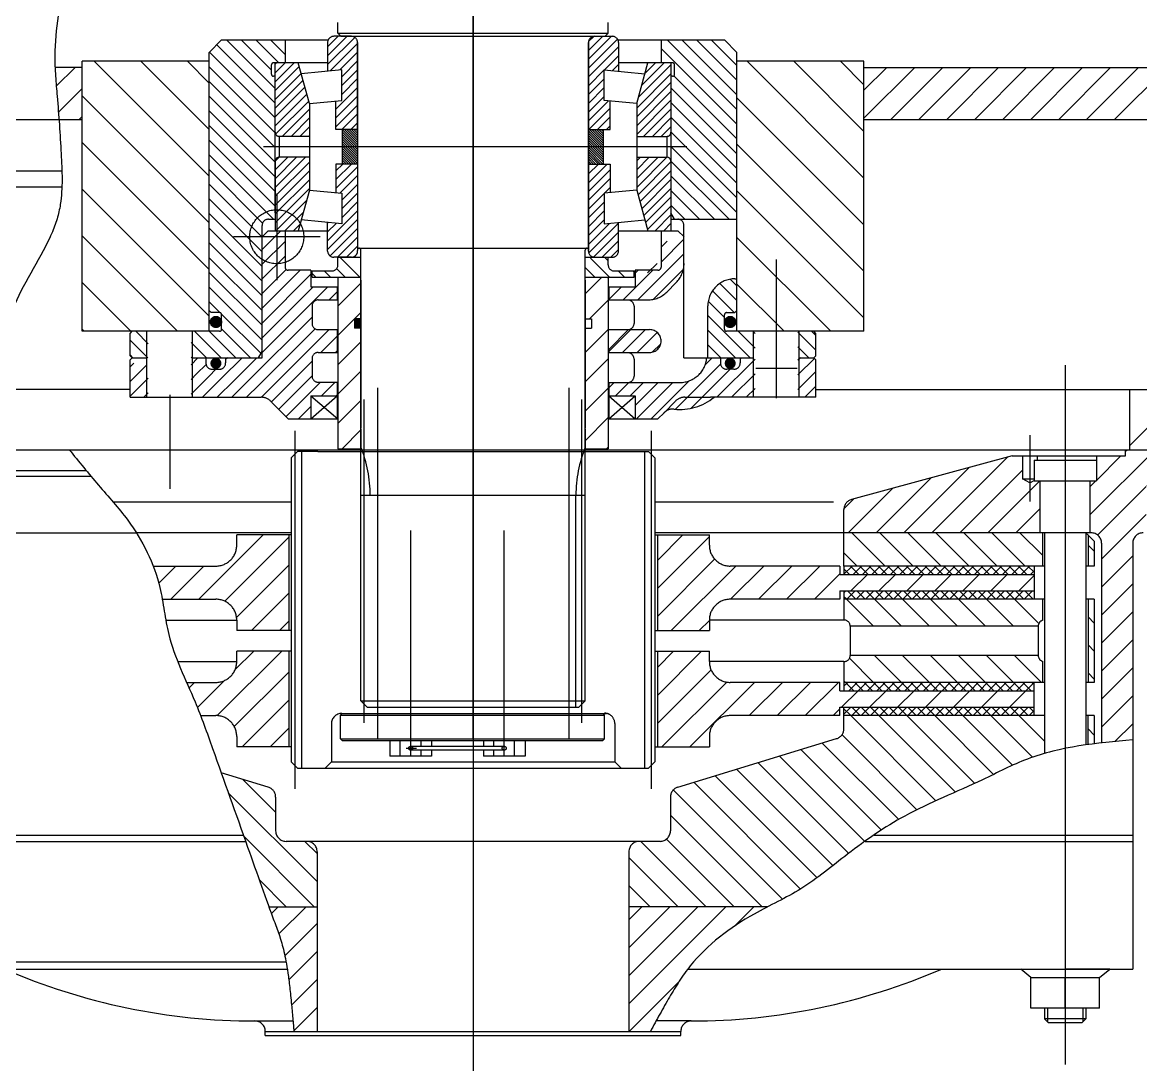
# Model space of a CAD drawing. Header units: millimetres. Extents: x 0 to 29400, y -802 to 20790.
# Drawn here: x 14712 to 15250, y 12948 to 13450 of the extents above; entities that cross this region are included whole.
import ezdxf

# ---------------------------------------------------------------- set-up
doc = ezdxf.new("R2010")
doc.units = ezdxf.units.MM
doc.header["$LTSCALE"] = 700
doc.linetypes.add('K', pattern=[2.5, 1.25, -0.25, 0.25, -0.25, 0.25, -0.25])
for name, color, linetype in [('02', 1, 'Continuous'), ('07', 6, 'K'), ('11', 3, 'Continuous')]:
    doc.layers.add(name, color=color, linetype=linetype)
pattern_1 = [(135, (14479.795, 36592.748), (6.73519, 6.73519), [])]
pattern_2 = [(225, (14479.795, 36592.748), (-6.73519, 6.73519), [])]

# ---------------------------------------------------------------- blocks, each defined once
blk = doc.blocks.new('werwerwer')
at = {"layer": '07', "color": 6, "linetype": 'K'}
blk.add_line((15465.17, 11569.97), (15465.17, 10314.87), dxfattribs=at)
blk = doc.blocks.new('w34')
at = {"layer": '07', "linetype": 'K', "ltscale": 0.6}
for points in [[(13118.72, 35542.75, 1), (13113.34, 35542.75, 1)], [(13185.78, 35544.31), (13182.78, 35544.31), (13182.78, 35539.81), (13185.78, 35539.81)], [(13366.23, 35542.75, 1), (13360.84, 35542.75, 1)], [(13116.02, 35525.54, -1), (13116.02, 35520.16, -1)], [(13363.54, 35525.54, -1), (13363.54, 35520.16, -1)]]:
    blk.add_hatch(color=6, dxfattribs=at).paths.add_polyline_path(points)
at = {"layer": '07', "linetype": 'K'}
h = blk.add_hatch(dxfattribs=at)
h.set_pattern_fill('ANSI31', color=6, scale=3, angle=90, style=0)
h.set_pattern_definition(pattern_2)
h.paths.add_polyline_path([(13418.29, 35441.27), (13418.29, 35452.48, -0.338586), (13421.98, 35457.3), (13499.28, 35478.27), (13504.28, 35478.27), (13504.28, 35467.29), (13507.78, 35465.27), (13509.52, 35466.27), (13512.78, 35466.27), (13512.78, 35441.27)])
edge = h.paths.add_edge_path()
edge.add_line((13539.78, 35466.27), (13539.78, 35478.27))
edge.add_line((13539.78, 35478.27), (13553.78, 35478.27))
edge.add_line((13553.78, 35478.27), (13553.78, 35481.27))
edge.add_line((13553.78, 35481.27), (13568.78, 35481.27))
edge.add_line((13568.78, 35481.27), (13568.78, 35463.87))
edge.add_line((13568.78, 35463.87), (13563.78, 35463.87))
edge.add_line((13563.78, 35463.87), (13563.78, 35441.27))
edge.add_line((13563.78, 35441.27), (13562.28, 35441.27))
edge.add_arc((13562.28, 35436.27), 5, 90, 180)
edge.add_line((13557.28, 35436.27), (13557.28, 35341.54))
edge.add_spline(control_points=[(13557.28, 35341.54), (13552.27, 35341.09), (13547.26, 35340.64), (13542.28, 35340.08)], knot_values=[0, 0, 0, 0, 14.85523, 14.85523, 14.85523, 14.85523], degree=3, periodic=0)
edge.add_line((13542.28, 35340.08), (13542.28, 35436.27))
edge.add_arc((13537.28, 35436.27), 5, 0, 90)
edge.add_line((13537.28, 35441.27), (13536.78, 35441.27))
edge.add_line((13536.78, 35441.27), (13536.78, 35466.27))
edge.add_line((13536.78, 35466.27), (13539.78, 35466.27))
h.paths.add_polyline_path([(13598.56, 35471.27, 0.142001), (13597.78, 35468.6), (13597.78, 35441.27), (13595.78, 35441.27), (13595.78, 35463.87), (13590.78, 35463.87), (13590.78, 35481.27), (13597.56, 35481.27), (13598.56, 35480.27)])
h = blk.add_hatch(dxfattribs=at)
h.set_pattern_fill('ANSI37', color=6, angle=180, style=0)
h.set_pattern_definition([(135, (14479.795, 36592.7476), (2.245064, 2.245064), []), (45, (14479.795, 36592.7476), (2.245064, -2.245064), [])])
h.paths.add_polyline_path([(13418.29, 35353.27), (13418.29, 35357.27), (13509.78, 35357.27), (13509.78, 35353.27)])
h.paths.add_polyline_path([(13418.29, 35365.27), (13418.29, 35369.27), (13509.78, 35369.27), (13509.78, 35365.27)])
h.paths.add_polyline_path([(13418.29, 35409.27), (13418.29, 35413.27), (13509.78, 35413.27), (13509.78, 35409.27)])
h.paths.add_polyline_path([(13418.29, 35421.27), (13418.29, 35425.27), (13509.78, 35425.27), (13509.78, 35421.27)])
h = blk.add_hatch(dxfattribs=at)
h.set_pattern_fill('ANSI31', color=6, scale=3, angle=180, style=0)
h.set_pattern_definition(pattern_1)
h.paths.add_polyline_path([(13421.29, 35396.27, 0.414214), (13418.29, 35399.27), (13418.29, 35409.27), (13513.78, 35409.27), (13513.78, 35399.1, 0.317837), (13511.78, 35396.27)])
h.paths.add_polyline_path([(13418.29, 35369.27), (13418.29, 35379.27, 0.414214), (13421.29, 35382.27), (13511.78, 35382.27, 0.317837), (13513.78, 35379.44), (13513.78, 35369.27)])
h.paths.add_polyline_path([(13535.78, 35409.27), (13538.78, 35409.27), (13538.78, 35369.27), (13535.78, 35369.27)])
h = blk.add_hatch(dxfattribs=at)
h.set_pattern_fill('ANSI31', color=6, scale=3, angle=90, style=0)
h.set_pattern_definition(pattern_2)
edge = h.paths.add_edge_path()
edge.add_line((13126.06, 35343.27), (13126.06, 35338.27))
edge.add_line((13126.06, 35338.27), (13151.06, 35338.27))
edge.add_line((13151.06, 35338.27), (13151.06, 35384.27))
edge.add_line((13151.06, 35384.27), (13126.06, 35384.27))
edge.add_line((13126.06, 35384.27), (13126.06, 35379.27))
edge.add_arc((13116.06, 35379.27), 10, 270, 360, ccw=False)
edge.add_line((13116.06, 35369.27), (13101.91, 35369.27))
edge.add_spline(control_points=[(13101.91, 35369.27), (13103.28, 35366.18), (13105.64, 35360.89), (13107.79, 35355.52), (13108.65, 35353.27)], knot_values=[127.674465, 127.674465, 127.674465, 127.674465, 137.747208, 144.927362, 144.927362, 144.927362, 144.927362], degree=3, periodic=0)
edge.add_line((13108.65, 35353.27), (13116.06, 35353.27))
edge.add_arc((13116.06, 35343.27), 10, 0, 90, ccw=False)
h = blk.add_hatch(dxfattribs=at)
h.set_pattern_fill('ANSI31', color=6, scale=3, angle=90, style=0)
h.set_pattern_definition(pattern_2)
h.paths.add_polyline_path([(13353.51, 35379.27), (13353.51, 35384.27), (13328.51, 35384.27), (13328.51, 35338.27), (13353.51, 35338.27), (13353.51, 35343.27, -0.414214), (13363.51, 35353.27), (13416.29, 35353.27), (13416.29, 35357.27), (13509.78, 35357.27), (13509.78, 35365.27), (13416.29, 35365.27), (13416.29, 35369.27), (13363.51, 35369.27, -0.414214)])
h = blk.add_hatch(dxfattribs=at)
h.set_pattern_fill('ANSI31', color=6, scale=3, angle=180, style=0)
h.set_pattern_definition(pattern_1)
edge = h.paths.add_edge_path()
edge.add_line((13535.78, 35339.28), (13535.78, 35353.27))
edge.add_line((13535.78, 35353.27), (13538.78, 35353.27))
edge.add_line((13538.78, 35353.27), (13538.78, 35339.67))
edge.add_spline(control_points=[(13538.78, 35339.67), (13537.78, 35339.55), (13536.78, 35339.42), (13535.78, 35339.28)], knot_values=[18.343689, 18.343689, 18.343689, 18.343689, 21.34499, 21.34499, 21.34499, 21.34499], degree=3, periodic=0)
edge = h.paths.add_edge_path()
edge.add_spline(control_points=[(13514.78, 35335.07), (13512.02, 35334.29), (13501.81, 35330.95), (13479.92, 35319.29), (13449.26, 35307.53), (13421.11, 35287.98), (13400.8, 35270.88), (13387.06, 35264.06), (13381.68, 35261.27)], knot_values=[42.812363, 42.812363, 42.812363, 42.812363, 51.49497, 75.331026, 116.666689, 149.682879, 177.654779, 195.792601, 195.792601, 195.792601, 195.792601], degree=3, periodic=0)
edge.add_line((13381.68, 35261.27), (13314.78, 35261.27))
edge.add_line((13314.78, 35261.27), (13314.78, 35287.74))
edge.add_arc((13319.78, 35287.74), 5, 90, 180, ccw=False)
edge.add_line((13319.78, 35292.74), (13329.78, 35292.74))
edge.add_arc((13329.78, 35297.74), 5, 270, 360)
edge.add_line((13334.78, 35297.74), (13334.78, 35314.04))
edge.add_arc((13339.78, 35314.04), 5, 106.9998, 180, ccw=False)
edge.add_line((13338.32, 35318.82), (13414.75, 35342.19))
edge.add_arc((13413.29, 35346.97), 5, -73.0002, 0)
edge.add_line((13418.29, 35346.97), (13418.29, 35353.27))
edge.add_line((13418.29, 35353.27), (13514.78, 35353.27))
edge.add_line((13514.78, 35353.27), (13514.78, 35335.07))
edge = h.paths.add_edge_path()
edge.add_spline(control_points=[(13141.53, 35261.27), (13138.44, 35269.83), (13130.22, 35293.12), (13122.73, 35314.03), (13118.56, 35325.76)], knot_values=[174.431366, 174.431366, 174.431366, 174.431366, 204.741459, 242.919595, 242.919595, 242.919595, 242.919595], degree=3, periodic=0)
edge.add_line((13118.56, 35325.76), (13141.25, 35318.82))
edge.add_arc((13139.78, 35314.04), 5, 0, 73.0002, ccw=False)
edge.add_line((13144.78, 35314.04), (13144.78, 35297.74))
edge.add_arc((13149.78, 35297.74), 5, 180, 270)
edge.add_line((13149.78, 35292.74), (13159.78, 35292.74))
edge.add_arc((13159.78, 35287.74), 5, 0, 90, ccw=False)
edge.add_line((13164.78, 35287.74), (13164.78, 35261.27))
edge.add_line((13164.78, 35261.27), (13141.53, 35261.27))
h = blk.add_hatch(dxfattribs=at)
h.set_pattern_fill('ANSI31', color=6, scale=3, angle=90, style=0)
h.set_pattern_definition(pattern_2)
edge = h.paths.add_edge_path()
edge.add_line((13164.78, 35261.27), (13141.53, 35261.27))
edge.add_spline(control_points=[(13141.53, 35261.27), (13142.39, 35258.89), (13147.27, 35245.54), (13150.61, 35237.58), (13153.33, 35203.56), (13153.59, 35201.27)], knot_values=[242.919595, 242.919595, 242.919595, 242.919595, 251.367628, 293.086467, 301.342141, 301.342141, 301.342141, 301.342141], degree=3, periodic=0)
edge.add_line((13153.59, 35201.27), (13164.78, 35201.27))
edge.add_line((13164.78, 35201.27), (13164.78, 35261.27))
edge = h.paths.add_edge_path()
edge.add_line((13314.78, 35201.27), (13325.17, 35201.27))
edge.add_spline(control_points=[(13325.17, 35201.27), (13328.16, 35206.81), (13334, 35217.62), (13347.61, 35239.36), (13365.52, 35252.78), (13379.48, 35260.13), (13381.68, 35261.27)], knot_values=[195.792601, 195.792601, 195.792601, 195.792601, 214.671513, 232.684579, 272.340083, 279.752396, 279.752396, 279.752396, 279.752396], degree=3, periodic=0)
edge.add_line((13381.68, 35261.27), (13314.78, 35261.27))
edge.add_line((13314.78, 35261.27), (13314.78, 35201.27))
at = {"layer": '07', "color": 6, "linetype": 'K', "ltscale": 0.6}
for p, q in [((13239.78, 35341.8), (13239.78, 36248.62)), ((13174.69, 35681.77), (13174.69, 35686.98)), ((13304.87, 35681.77), (13304.87, 35686.98)), ((13118.78, 35678.52), (13112.78, 35672.52)), ((13118.78, 35678.52), (13170.05, 35678.52)), ((13144.53, 35655.1), (13121.11, 35678.52)), ((13142.78, 35663.92), (13128.18, 35678.52)), ((13146.26, 35667.52), (13135.26, 35678.52)), ((13149.28, 35671.56), (13142.33, 35678.52)), ((13149.28, 35678.52), (13149.28, 35667.52)), ((13174.89, 35680.27), (13169.78, 35675.16)), ((13179.14, 35680.27), (13169.78, 35670.92)), ((13182.88, 35679.77), (13169.78, 35666.68)), ((13169.78, 35677.27), (13169.78, 35663.53)), ((13181.22, 35680.27), (13172.78, 35680.27)), ((13174.69, 35681.77), (13176.19, 35680.27)), ((13174.69, 35681.77), (13304.87, 35681.77)), ((13176.19, 35680.27), (13303.37, 35680.27)), ((13184.18, 35677.27), (13184.18, 35578.27)), ((13184.22, 35635.39), (13184.22, 35677.27)), ((13302.17, 35680.27), (13295.35, 35673.45)), ((13306.41, 35680.27), (13295.35, 35669.2)), ((13309.3, 35678.91), (13295.35, 35664.96)), ((13295.35, 35576.91), (13295.35, 35677.27)), ((13295.35, 35677.27), (13295.35, 35577.09)), ((13297.89, 35680.24), (13295.38, 35677.72)), ((13295.38, 35677.27), (13295.38, 35578.27)), ((13298.35, 35680.27), (13306.78, 35680.27)), ((13304.87, 35681.77), (13303.37, 35680.27)), ((13309.51, 35678.52), (13360.78, 35678.52)), ((13309.78, 35677.27), (13309.78, 35663.31)), ((13330.28, 35678.52), (13330.28, 35667.52)), ((13366.78, 35644.98), (13333.25, 35678.52)), ((13366.78, 35652.05), (13340.32, 35678.52)), ((13366.78, 35659.12), (13347.39, 35678.52)), ((13366.78, 35666.19), (13354.46, 35678.52)), ((13366.78, 35672.52), (13360.78, 35678.52)), ((13112.78, 35538.27), (13112.78, 35672.52)), ((13144.53, 35640.95), (13112.88, 35672.61)), ((13144.53, 35648.03), (13116.41, 35676.15)), ((13184.22, 35676.87), (13170.99, 35663.65)), ((13184.22, 35672.63), (13175.71, 35664.12)), ((13309.78, 35675.16), (13295.35, 35660.72)), ((13366.78, 35637.91), (13330.28, 35674.41)), ((13366.78, 35538.27), (13366.78, 35672.52)), ((13051.64, 35538.27), (13051.64, 35668.27)), ((13112.78, 35668.27), (13051.64, 35668.27)), ((13112.78, 35612.87), (13057.39, 35668.27)), ((13112.78, 35635.33), (13079.84, 35668.27)), ((13112.78, 35657.78), (13102.29, 35668.27)), ((13142.78, 35662.02), (13142.78, 35666.52)), ((13169.78, 35667.52), (13143.78, 35667.52)), ((13145.17, 35667.52), (13144.53, 35666.88)), ((13149.41, 35667.52), (13144.53, 35662.64)), ((13153.65, 35667.52), (13144.53, 35658.4)), ((13144.53, 35634.09), (13144.53, 35667.52)), ((13161.02, 35647.96), (13155.65, 35667.52)), ((13184.22, 35668.39), (13176.64, 35660.8)), ((13309.78, 35670.91), (13303.06, 35664.2)), ((13309.78, 35666.67), (13306.92, 35663.81)), ((13335.78, 35667.52), (13309.78, 35667.52)), ((13318.55, 35647.96), (13323.91, 35667.52)), ((13335.03, 35666.47), (13319.31, 35650.74)), ((13331.84, 35667.52), (13320.91, 35656.59)), ((13327.6, 35667.52), (13322.52, 35662.44)), ((13335.03, 35667.52), (13335.03, 35586.67)), ((13336.78, 35662.02), (13336.78, 35666.52)), ((13427.93, 35668.27), (13366.78, 35668.27)), ((13427.93, 35612.04), (13371.7, 35668.27)), ((13427.93, 35634.49), (13394.15, 35668.27)), ((13427.93, 35656.94), (13416.6, 35668.27)), ((13427.93, 35538.27), (13427.93, 35668.27)), ((13051.64, 35665.27), (13038.6, 35665.27)), ((13039.21, 35656.25), (13048.23, 35665.27)), ((13144.53, 35633.88), (13112.78, 35665.63)), ((13144.53, 35661.02), (13143.78, 35661.02)), ((13156.14, 35665.76), (13144.53, 35654.16)), ((13157.05, 35662.43), (13144.53, 35649.91)), ((13144.53, 35595.22), (13144.53, 35661.02)), ((13176.64, 35664.21), (13157.1, 35662.26)), ((13176.64, 35649.39), (13176.64, 35664.21)), ((13184.22, 35664.15), (13176.64, 35656.56)), ((13302.93, 35664.06), (13295.35, 35656.48)), ((13302.93, 35649.39), (13302.93, 35664.21)), ((13302.93, 35664.21), (13322.47, 35662.26)), ((13335.03, 35662.22), (13318.55, 35645.74)), ((13335.78, 35661.02), (13335.03, 35661.02)), ((13366.78, 35630.84), (13336.39, 35661.23)), ((13427.93, 35665.27), (13634.4, 35665.27)), ((13427.93, 35640.86), (13452.34, 35665.27)), ((13427.93, 35654.33), (13438.87, 35665.27)), ((13440.81, 35640.27), (13465.81, 35665.27)), ((13454.28, 35640.27), (13479.28, 35665.27)), ((13467.75, 35640.27), (13492.75, 35665.27)), ((13481.22, 35640.27), (13506.22, 35665.27)), ((13494.69, 35640.27), (13519.69, 35665.27)), ((13508.16, 35640.27), (13533.16, 35665.27)), ((13521.63, 35640.27), (13546.63, 35665.27)), ((13535.1, 35640.27), (13560.1, 35665.27)), ((13548.57, 35640.27), (13573.57, 35665.27)), ((13144.53, 35626.81), (13112.78, 35658.56)), ((13157.96, 35659.1), (13144.53, 35645.67)), ((13158.88, 35655.77), (13144.53, 35641.43)), ((13184.22, 35655.66), (13173.78, 35645.22)), ((13184.22, 35659.9), (13176.64, 35652.32)), ((13302.93, 35659.82), (13295.35, 35652.23)), ((13302.93, 35655.57), (13295.35, 35647.99)), ((13335.03, 35657.98), (13318.55, 35641.49)), ((13040.23, 35643.8), (13051.64, 35655.22)), ((13112.78, 35590.42), (13051.64, 35651.57)), ((13144.53, 35619.74), (13112.78, 35651.49)), ((13159.79, 35652.44), (13144.53, 35637.19)), ((13184.22, 35651.42), (13173.78, 35640.98)), ((13302.93, 35651.33), (13295.35, 35643.75)), ((13335.03, 35653.74), (13318.55, 35637.25)), ((13366.78, 35623.77), (13335.03, 35655.52)), ((13427.93, 35589.59), (13366.78, 35650.73)), ((13160.71, 35649.11), (13144.76, 35633.17)), ((13161.02, 35645.19), (13147.92, 35632.09)), ((13161.02, 35647.96), (13176.64, 35649.39)), ((13161.02, 35647.96), (13161.02, 35606.22)), ((13173.78, 35635.39), (13173.78, 35649.13)), ((13184.22, 35647.17), (13173.78, 35636.74)), ((13305.04, 35649.2), (13295.35, 35639.51)), ((13305.78, 35645.7), (13295.47, 35635.39)), ((13318.55, 35647.96), (13302.93, 35649.39)), ((13305.78, 35635.39), (13305.78, 35649.02)), ((13335.03, 35649.49), (13318.55, 35633.01)), ((13318.55, 35647.96), (13318.55, 35606.22)), ((13335.03, 35645.25), (13321.87, 35632.09)), ((13366.78, 35616.69), (13335.03, 35648.44)), ((12821.55, 35640.27), (13051.64, 35640.27)), ((13050.17, 35640.27), (13051.64, 35641.74)), ((13144.53, 35612.67), (13112.78, 35644.42)), ((13161.02, 35640.95), (13152.17, 35632.09)), ((13184.22, 35642.93), (13176.67, 35635.39)), ((13305.78, 35641.46), (13299.71, 35635.39)), ((13335.03, 35641.01), (13326.12, 35632.09)), ((13366.78, 35609.62), (13335.03, 35641.37)), ((13427.93, 35640.27), (13634.4, 35640.27)), ((13144.53, 35605.6), (13112.78, 35637.35)), ((13161.02, 35636.7), (13156.41, 35632.09)), ((13184.22, 35635.39), (13173.78, 35635.39)), ((13176.98, 35618.8), (13176.98, 35635.39)), ((13184.22, 35628.01), (13176.98, 35635.25)), ((13184.02, 35627.09), (13176.98, 35634.13)), ((13184.22, 35629.14), (13177.97, 35635.39)), ((13184.22, 35630.26), (13179.09, 35635.39)), ((13184.22, 35631.38), (13180.22, 35635.39)), ((13184.22, 35638.69), (13180.92, 35635.39)), ((13184.22, 35632.5), (13181.34, 35635.39)), ((13184.22, 35633.63), (13182.46, 35635.39)), ((13184.22, 35634.75), (13183.58, 35635.39)), ((13184.22, 35635.39), (13184.22, 35577.09)), ((13295.35, 35635.39), (13305.78, 35635.39)), ((13302.58, 35627.52), (13295.35, 35634.75)), ((13302.58, 35628.64), (13295.84, 35635.39)), ((13302.58, 35629.76), (13296.96, 35635.39)), ((13302.58, 35630.88), (13298.08, 35635.39)), ((13302.58, 35632.01), (13299.2, 35635.39)), ((13302.58, 35633.13), (13300.33, 35635.39)), ((13302.58, 35634.25), (13301.45, 35635.39)), ((13302.58, 35635.37), (13302.57, 35635.39)), ((13302.58, 35618.8), (13302.58, 35635.39)), ((13305.78, 35637.22), (13303.95, 35635.39)), ((13335.03, 35636.77), (13330.36, 35632.09)), ((13366.78, 35602.55), (13335.03, 35634.3)), ((13112.78, 35567.97), (13051.64, 35629.12)), ((13144.53, 35598.53), (13112.78, 35630.28)), ((13161.02, 35632.09), (13146.53, 35632.09)), ((13146.53, 35632.09), (13146.53, 35622.09)), ((13161.02, 35632.46), (13160.65, 35632.09)), ((13182.9, 35627.09), (13176.98, 35633.01)), ((13181.77, 35627.09), (13176.98, 35631.88)), ((13180.65, 35627.09), (13176.98, 35630.76)), ((13179.53, 35627.09), (13176.98, 35629.64)), ((13301.89, 35627.09), (13295.35, 35633.63)), ((13300.76, 35627.09), (13295.35, 35632.51)), ((13299.64, 35627.09), (13295.35, 35631.39)), ((13298.52, 35627.09), (13295.35, 35630.26)), ((13297.4, 35627.09), (13295.35, 35629.14)), ((13318.55, 35632.09), (13333.03, 35632.09)), ((13333.03, 35632.09), (13333.03, 35622.09)), ((13342.7, 35627.09), (13138.98, 35627.09)), ((13178.41, 35627.09), (13176.98, 35628.52)), ((13177.28, 35627.09), (13176.98, 35627.39)), ((13184.22, 35619.03), (13176.98, 35626.27)), ((13183.33, 35618.8), (13176.98, 35625.15)), ((13182.21, 35618.8), (13176.98, 35624.03)), ((13184.22, 35620.16), (13177.28, 35627.09)), ((13184.22, 35621.28), (13178.41, 35627.09)), ((13184.22, 35622.4), (13179.53, 35627.09)), ((13184.22, 35623.52), (13180.65, 35627.09)), ((13184.22, 35624.65), (13181.77, 35627.09)), ((13184.22, 35625.77), (13182.9, 35627.09)), ((13184.22, 35626.89), (13184.02, 35627.09)), ((13296.27, 35627.09), (13295.35, 35628.02)), ((13302.58, 35619.66), (13295.35, 35626.9)), ((13302.32, 35618.8), (13295.35, 35625.77)), ((13301.2, 35618.8), (13295.35, 35624.65)), ((13300.08, 35618.8), (13295.35, 35623.53)), ((13302.58, 35620.78), (13296.27, 35627.09)), ((13302.58, 35621.9), (13297.4, 35627.09)), ((13302.58, 35623.03), (13298.52, 35627.09)), ((13302.58, 35624.15), (13299.64, 35627.09)), ((13302.58, 35625.27), (13300.76, 35627.09)), ((13302.58, 35626.39), (13301.89, 35627.09)), ((13366.78, 35595.48), (13335.03, 35627.23)), ((13427.93, 35567.14), (13366.78, 35628.28)), ((13143.77, 35592.22), (13112.78, 35623.21)), ((13150.65, 35622.09), (13144.53, 35615.97)), ((13154.89, 35622.09), (13144.53, 35611.73)), ((13159.14, 35622.09), (13144.53, 35607.49)), ((13144.53, 35620.09), (13144.53, 35586.67)), ((13161.02, 35619.73), (13144.53, 35603.24)), ((13146.41, 35622.09), (13144.54, 35620.22)), ((13161.02, 35622.09), (13146.53, 35622.09)), ((13177.06, 35618.8), (13173.78, 35615.52)), ((13181.3, 35618.8), (13173.78, 35611.28)), ((13184.22, 35618.8), (13173.78, 35618.8)), ((13173.78, 35618.8), (13173.78, 35605.05)), ((13181.09, 35618.8), (13176.98, 35622.9)), ((13179.97, 35618.8), (13176.98, 35621.78)), ((13178.84, 35618.8), (13176.98, 35620.66)), ((13177.72, 35618.8), (13176.98, 35619.54)), ((13298.95, 35618.8), (13295.35, 35622.41)), ((13297.83, 35618.8), (13295.35, 35621.28)), ((13296.71, 35618.8), (13295.35, 35620.16)), ((13295.59, 35618.8), (13295.35, 35619.04)), ((13295.85, 35618.8), (13295.35, 35618.29)), ((13300.09, 35618.8), (13295.35, 35614.05)), ((13304.34, 35618.8), (13295.35, 35609.81)), ((13295.35, 35618.8), (13305.78, 35618.8)), ((13305.78, 35618.8), (13305.78, 35605.16)), ((13320.36, 35622.09), (13318.55, 35620.28)), ((13324.6, 35622.09), (13318.55, 35616.04)), ((13328.84, 35622.09), (13318.55, 35611.79)), ((13333.09, 35622.09), (13318.55, 35607.55)), ((13318.55, 35622.09), (13333.03, 35622.09)), ((13335.03, 35619.8), (13319.17, 35603.94)), ((13362.98, 35592.22), (13335.03, 35620.16)), ((13041.92, 35615.37), (12864.5, 35615.37)), ((13138.52, 35590.4), (13112.78, 35616.14)), ((13161.02, 35615.49), (13144.53, 35599)), ((13184.22, 35617.48), (13173.78, 35607.04)), ((13184.22, 35613.23), (13175.85, 35604.86)), ((13305.78, 35616), (13295.35, 35605.56)), ((13335.03, 35615.55), (13320.09, 35600.61)), ((13355.91, 35592.22), (13335.03, 35613.09)), ((13041.91, 35607.67), (12867.69, 35607.67)), ((13138.28, 35583.57), (13112.78, 35609.07)), ((13161.02, 35611.25), (13144.53, 35594.76)), ((13184.22, 35608.99), (13176.64, 35601.41)), ((13305.78, 35611.76), (13295.35, 35601.32)), ((13305.78, 35607.52), (13303.07, 35604.8)), ((13335.03, 35611.31), (13321, 35597.28)), ((13112.78, 35545.52), (13051.64, 35606.66)), ((13138.28, 35576.49), (13112.78, 35601.99)), ((13161.02, 35607), (13144.53, 35590.52)), ((13145.3, 35604.6), (13145.3, 35562.94)), ((13161.02, 35606.22), (13155.65, 35586.67)), ((13161.02, 35606.22), (13176.64, 35604.79)), ((13176.64, 35604.79), (13176.64, 35589.97)), ((13184.22, 35604.75), (13176.64, 35597.17)), ((13302.93, 35604.66), (13295.35, 35597.08)), ((13318.55, 35606.22), (13302.93, 35604.79)), ((13302.93, 35604.79), (13302.93, 35589.97)), ((13318.55, 35606.22), (13323.91, 35586.67)), ((13335.03, 35607.07), (13321.91, 35593.95)), ((13335.03, 35602.83), (13322.83, 35590.62)), ((13348.84, 35592.22), (13335.03, 35606.02)), ((13427.93, 35544.69), (13366.78, 35605.83)), ((13159.71, 35601.45), (13144.93, 35586.67)), ((13184.22, 35600.51), (13176.64, 35592.92)), ((13302.93, 35600.42), (13295.35, 35592.84)), ((13335.03, 35598.58), (13323.74, 35587.29)), ((13341.76, 35592.22), (13335.03, 35598.95)), ((13138.28, 35569.42), (13112.78, 35594.92)), ((13141.28, 35592.22), (13144.53, 35592.22)), ((13158.11, 35595.61), (13149.17, 35586.67)), ((13176.64, 35589.97), (13157.1, 35591.92)), ((13184.22, 35596.26), (13169.78, 35581.83)), ((13184.22, 35592.02), (13169.78, 35577.58)), ((13302.93, 35596.18), (13295.35, 35588.59)), ((13302.93, 35591.93), (13295.35, 35584.35)), ((13302.93, 35589.97), (13322.47, 35591.92)), ((13335.03, 35594.34), (13327.36, 35586.67)), ((13336.77, 35592.22), (13335.03, 35595.22)), ((13335.03, 35592.22), (13366.78, 35592.22)), ((13138.28, 35562.35), (13112.78, 35587.85)), ((13141.23, 35586.67), (13138.23, 35583.67)), ((13138.28, 35525.52), (13138.28, 35589.22)), ((13147.34, 35586.67), (13138.28, 35577.61)), ((13141.23, 35586.67), (13169.78, 35586.67)), ((13149.28, 35586.67), (13149.28, 35569.17)), ((13156.5, 35589.76), (13153.41, 35586.67)), ((13169.78, 35576.91), (13169.78, 35590.66)), ((13170.1, 35590.63), (13169.78, 35590.31)), ((13173.96, 35590.24), (13169.78, 35586.07)), ((13184.22, 35587.78), (13170.97, 35574.52)), ((13305.46, 35590.23), (13295.35, 35580.11)), ((13309.78, 35590.3), (13295.48, 35576)), ((13309.78, 35586.06), (13297.7, 35573.98)), ((13309.78, 35576.91), (13309.78, 35590.88)), ((13309.78, 35586.67), (13338.33, 35586.67)), ((13330.28, 35586.67), (13330.28, 35569.17)), ((13335.03, 35590.1), (13331.6, 35586.67)), ((13338.33, 35586.67), (13341.33, 35583.67)), ((13341.28, 35525.52), (13341.28, 35589.22)), ((13097.59, 35538.27), (13051.64, 35584.21)), ((13138.28, 35555.28), (13112.78, 35580.78)), ((13166.14, 35583.77), (13124.47, 35583.77)), ((13149.28, 35581.54), (13138.28, 35570.54)), ((13184.22, 35583.54), (13174.6, 35573.91)), ((13309.78, 35581.82), (13301.88, 35573.91)), ((13341.28, 35582.62), (13330.28, 35571.62)), ((13333.17, 35581.58), (13330.28, 35578.69)), ((13411.9, 35538.27), (13366.78, 35583.38)), ((13184.22, 35579.29), (13178.84, 35573.91)), ((13184.18, 35578.27), (13295.38, 35578.27)), ((13185.81, 35360.32), (13185.81, 35577.27)), ((13293.76, 35360.32), (13293.76, 35577.27)), ((13309.78, 35577.58), (13306.12, 35573.91)), ((13341.28, 35575.55), (13319.1, 35553.37)), ((13138.28, 35548.21), (13112.78, 35573.71)), ((13149.28, 35574.47), (13138.28, 35563.47)), ((13181.22, 35573.91), (13172.78, 35573.91)), ((13174.78, 35573.91), (13185.81, 35573.91)), ((13174.78, 35570.31), (13174.78, 35573.91)), ((13185.32, 35564.31), (13175.72, 35573.91)), ((13185.78, 35564.31), (13185.78, 35570.91)), ((13293.76, 35573.91), (13304.78, 35573.91)), ((13293.78, 35564.31), (13293.78, 35570.91)), ((13305.53, 35564.31), (13296.36, 35573.48)), ((13298.35, 35573.91), (13306.78, 35573.91)), ((13304.78, 35572.13), (13303, 35573.91)), ((13304.78, 35570.31), (13304.78, 35573.91)), ((13323.8, 35566.37), (13328.33, 35570.9)), ((13385.78, 35506.02), (13385.78, 35572.78)), ((13138.28, 35541.14), (13112.78, 35566.64)), ((13149.87, 35567.98), (13138.28, 35556.4)), ((13156.62, 35567.67), (13138.28, 35549.33)), ((13161.73, 35565.7), (13138.28, 35542.25)), ((13161.73, 35567.67), (13150.78, 35567.67)), ((13161.73, 35567.67), (13161.73, 35559.67)), ((13162.28, 35564.31), (13162.28, 35567.31)), ((13162.28, 35567.31), (13171.78, 35567.31)), ((13164.11, 35564.31), (13162.28, 35566.14)), ((13162.28, 35564.31), (13185.81, 35564.31)), ((13171.18, 35564.31), (13168.18, 35567.31)), ((13178.25, 35564.31), (13174.13, 35568.44)), ((13175.21, 35564.31), (13174.71, 35563.81)), ((13293.76, 35564.31), (13317.28, 35564.31)), ((13298.46, 35564.31), (13293.78, 35568.99)), ((13301.76, 35564.31), (13293.78, 35556.33)), ((13304.86, 35563.81), (13304.36, 35564.31)), ((13307.78, 35567.31), (13317.28, 35567.31)), ((13312.6, 35564.31), (13309.6, 35567.31)), ((13326.33, 35567.67), (13312.03, 35553.37)), ((13317.28, 35566.7), (13316.67, 35567.31)), ((13317.28, 35564.31), (13317.28, 35567.31)), ((13319.26, 35567.67), (13317.84, 35566.25)), ((13317.84, 35567.67), (13317.84, 35559.68)), ((13328.78, 35567.67), (13317.84, 35567.67)), ((13341.06, 35568.25), (13326.45, 35553.64)), ((13075.14, 35538.27), (13051.64, 35561.76)), ((13138.28, 35534.07), (13112.78, 35559.57)), ((13162.77, 35559.67), (13138.28, 35535.18)), ((13169.84, 35559.67), (13138.28, 35528.11)), ((13161.73, 35559.67), (13174.71, 35559.67)), ((13174.43, 35559.67), (13174.43, 35553.37)), ((13174.71, 35563.81), (13174.71, 35481.71)), ((13185.78, 35561.47), (13174.71, 35550.4)), ((13185.78, 35562.81), (13185.78, 35491.81)), ((13293.78, 35562.81), (13293.78, 35491.81)), ((13304.86, 35563.81), (13304.86, 35481.71)), ((13304.86, 35559.67), (13317.84, 35559.67)), ((13305.14, 35559.68), (13305.14, 35553.33)), ((13311.26, 35559.67), (13305.14, 35553.55)), ((13337.52, 35561.71), (13332.99, 35557.18)), ((13366.78, 35553.06), (13358.53, 35561.31)), ((13366.78, 35560.13), (13363.58, 35563.33)), ((13365.78, 35563.52), (13366.78, 35563.52)), ((13389.45, 35538.27), (13366.78, 35560.93)), ((13165.28, 35553.37), (13174.71, 35553.37)), ((13174.43, 35557.19), (13170.61, 35553.37)), ((13304.86, 35553.37), (13323.8, 35553.37)), ((13365.55, 35547.22), (13355, 35557.77)), ((13118.12, 35547.16), (13112.78, 35552.5)), ((13113.78, 35547.27), (13112.78, 35548.27)), ((13162.28, 35550.37), (13162.28, 35542.07)), ((13304.86, 35553.27), (13295.9, 35544.31)), ((13317.28, 35550.33), (13317.28, 35542.04)), ((13352.78, 35525.52), (13352.78, 35550.52)), ((13360.78, 35544.91), (13352.97, 35552.72)), ((13365.78, 35547.27), (13366.78, 35548.27)), ((13117.78, 35547.27), (13113.78, 35547.27)), ((13137.73, 35527.55), (13118.72, 35546.56)), ((13118.78, 35539.27), (13118.78, 35546.27)), ((13162.28, 35545.04), (13130.82, 35513.58)), ((13185.78, 35547.33), (13174.71, 35536.25)), ((13182.78, 35544.31), (13182.78, 35539.81)), ((13185.78, 35544.31), (13182.78, 35544.31)), ((13293.78, 35544.31), (13296.78, 35544.31)), ((13296.78, 35544.31), (13296.78, 35539.81)), ((13373.11, 35525.52), (13352.78, 35545.84)), ((13360.78, 35539.27), (13360.78, 35546.27)), ((13361.78, 35547.27), (13365.78, 35547.27)), ((13052.69, 35538.27), (13051.64, 35539.31)), ((13117.78, 35538.27), (13051.64, 35538.27)), ((13074.78, 35537.27), (13075.78, 35538.27)), ((13074.78, 35526.52), (13074.78, 35537.27)), ((13083.48, 35532.3), (13077.57, 35538.22)), ((13082.78, 35506.52), (13082.78, 35538.27)), ((13104.78, 35506.52), (13104.78, 35538.27)), ((13118.55, 35525.52), (13105.85, 35538.22)), ((13125.62, 35525.52), (13112.92, 35538.22)), ((13132.69, 35525.52), (13118.78, 35539.43)), ((13163.79, 35539.47), (13136.86, 35512.54)), ((13170.46, 35539.07), (13142.89, 35511.5)), ((13165.28, 35539.07), (13174.43, 35539.07)), ((13174.43, 35539.07), (13174.43, 35528.07)), ((13185.81, 35539.81), (13182.78, 35539.81)), ((13293.76, 35539.81), (13296.78, 35539.81)), ((13304.86, 35539.12), (13293.78, 35528.05)), ((13304.86, 35539.07), (13324.78, 35539.07)), ((13315.68, 35539.07), (13305.14, 35528.52)), ((13305.14, 35529.57), (13314.64, 35539.07)), ((13322.76, 35539.07), (13311.75, 35528.07)), ((13328.44, 35537.68), (13318.82, 35528.07)), ((13366.04, 35525.52), (13352.78, 35538.77)), ((13427.93, 35538.27), (13361.78, 35538.27)), ((13367, 35538.27), (13366.78, 35538.48)), ((13375.48, 35530.21), (13367.48, 35538.22)), ((13375.48, 35537.28), (13374.55, 35538.22)), ((13374.78, 35506.52), (13374.78, 35538.27)), ((13404.78, 35529.2), (13396.08, 35537.9)), ((13396.78, 35506.52), (13396.78, 35538.27)), ((13404.78, 35536.27), (13402.84, 35538.22)), ((13404.78, 35537.27), (13403.78, 35538.27)), ((13404.78, 35526.52), (13404.78, 35537.27)), ((13083.19, 35525.52), (13074.78, 35533.93)), ((13111.48, 35525.52), (13104.08, 35532.91)), ((13174.43, 35535.97), (13166.52, 35528.07)), ((13185.78, 35533.19), (13174.71, 35522.11)), ((13330.14, 35532.31), (13326.04, 35528.21)), ((13330.28, 35533.57), (13330.28, 35533.57)), ((13076.12, 35525.52), (13074.78, 35526.86)), ((13075.78, 35525.52), (13074.78, 35526.52)), ((13136.55, 35525.52), (13138.28, 35528.52)), ((13165.28, 35528.07), (13174.43, 35528.07)), ((13174.43, 35528.9), (13173.6, 35528.07)), ((13305.14, 35529.57), (13305.14, 35528.07)), ((13305.14, 35528.07), (13324.78, 35528.07)), ((13358.97, 35525.52), (13352.78, 35531.7)), ((13401.39, 35525.52), (13396.08, 35530.83)), ((13404.78, 35526.52), (13403.78, 35525.52)), ((13075.78, 35525.52), (13074.78, 35524.52)), ((13074.78, 35506.52), (13074.78, 35524.52)), ((13076.55, 35522.95), (13074.78, 35521.18)), ((13082.58, 35521.91), (13074.78, 35514.11)), ((13075.78, 35525.52), (13082.78, 35525.52)), ((13104.41, 35525.52), (13104.08, 35525.84)), ((13107.4, 35525.52), (13104.08, 35522.2)), ((13104.78, 35525.52), (13138.28, 35525.52)), ((13111.28, 35522.32), (13106.7, 35517.75)), ((13111.2, 35525.52), (13111.2, 35523.02)), ((13128.62, 35525.52), (13118.76, 35515.66)), ((13121.55, 35525.52), (13120.72, 35524.69)), ((13120.72, 35525.52), (13120.72, 35523.02)), ((13135.69, 35525.52), (13124.79, 35514.62)), ((13162.28, 35523.83), (13148.92, 35510.46)), ((13162.28, 35525.07), (13162.28, 35516.77)), ((13304.86, 35524.98), (13293.78, 35513.91)), ((13317.28, 35524.93), (13317.28, 35516.64)), ((13358.9, 35522.45), (13337.18, 35500.73)), ((13341.28, 35525.52), (13374.78, 35525.52)), ((13354.89, 35525.52), (13351.54, 35522.16)), ((13375.5, 35524.92), (13357.1, 35506.52)), ((13358.85, 35525.52), (13358.85, 35523.02)), ((13369.03, 35525.52), (13368.37, 35524.85)), ((13368.37, 35525.52), (13368.37, 35523.02)), ((13397.32, 35525.52), (13396.11, 35524.3)), ((13404.09, 35525.21), (13396.12, 35517.24)), ((13396.78, 35525.52), (13403.78, 35525.52)), ((13403.78, 35525.52), (13404.78, 35524.52)), ((13404.83, 35506.52), (13404.78, 35524.52)), ((13083.48, 35515.74), (13074.78, 35507.04)), ((13106.7, 35517.75), (13104.08, 35515.13)), ((13112.73, 35516.71), (13104.08, 35508.05)), ((13118.76, 35515.66), (13109.62, 35506.52)), ((13116.05, 35520.02), (13112.73, 35516.71)), ((13114.2, 35520.02), (13117.72, 35520.02)), ((13162.28, 35516.76), (13154.95, 35509.42)), ((13185.78, 35519.04), (13174.71, 35507.97)), ((13363.53, 35520.02), (13344.72, 35501.21)), ((13365.37, 35520.02), (13361.85, 35520.02)), ((13375.52, 35517.86), (13364.17, 35506.52)), ((13375.83, 35520.52), (13395.83, 35520.52)), ((13404.8, 35518.86), (13396.13, 35510.18)), ((13074.78, 35510.27), (12879.78, 35510.27)), ((13124.79, 35514.62), (13116.69, 35506.52)), ((13130.82, 35513.58), (13123.76, 35506.52)), ((13136.86, 35512.54), (13130.83, 35506.52)), ((13142.89, 35511.5), (13137.9, 35506.52)), ((13148.92, 35510.46), (13142.72, 35504.26)), ((13166.37, 35513.77), (13160.98, 35508.38)), ((13165.28, 35513.77), (13174.71, 35513.77)), ((13173.44, 35513.77), (13167.01, 35507.34)), ((13174.43, 35513.77), (13174.43, 35496.18)), ((13304.86, 35510.84), (13293.78, 35499.76)), ((13304.86, 35513.64), (13339.7, 35513.64)), ((13307.66, 35513.64), (13305.14, 35511.12)), ((13305.14, 35513.64), (13305.14, 35496.18)), ((13314.73, 35513.64), (13308.27, 35507.18)), ((13321.8, 35513.64), (13315.34, 35507.18)), ((13328.87, 35513.64), (13317.84, 35502.61)), ((13335.94, 35513.64), (13318.48, 35496.18)), ((13343.81, 35514.44), (13325.55, 35496.18)), ((13375.53, 35510.8), (13371.25, 35506.52)), ((13404.82, 35511.8), (13399.53, 35506.52)), ((13404.78, 35510.27), (13599.78, 35510.27)), ((13555.78, 35483.11), (13582.95, 35510.27)), ((13555.78, 35510.27), (13555.78, 35481.27)), ((13074.78, 35506.52), (13137.87, 35506.52)), ((13078.68, 35506.52), (13093.78, 35506.52)), ((13083.48, 35508.67), (13081.33, 35506.52)), ((13154.95, 35509.42), (13146.24, 35500.72)), ((13160.98, 35508.38), (13149.78, 35497.18)), ((13161.73, 35507.18), (13161.73, 35496.18)), ((13161.73, 35507.18), (13174.43, 35507.18)), ((13161.73, 35496.18), (13174.43, 35507.18)), ((13161.73, 35507.18), (13174.71, 35496.18)), ((13167.01, 35507.34), (13166.85, 35507.18)), ((13174.43, 35507.69), (13173.92, 35507.18)), ((13185.78, 35504.9), (13174.71, 35493.83)), ((13187.4, 35349.79), (13187.4, 35505.36)), ((13292.17, 35349.79), (13292.17, 35505.36)), ((13305.14, 35496.18), (13317.84, 35507.18)), ((13305.14, 35507.18), (13317.84, 35496.18)), ((13305.14, 35507.18), (13317.84, 35507.18)), ((13317.84, 35507.18), (13317.84, 35496.18)), ((13341.7, 35506.52), (13354.08, 35506.52)), ((13404.83, 35506.52), (13354.08, 35506.52)), ((13142.8, 35504.16), (13150.78, 35496.18)), ((13161.73, 35502.06), (13155.85, 35496.18)), ((13337.21, 35504.61), (13331.69, 35499.08)), ((13150.78, 35496.18), (13174.71, 35496.18)), ((13304.86, 35496.7), (13293.78, 35485.62)), ((13304.86, 35496.18), (13328.78, 35496.18)), ((13331.69, 35499.08), (13328.78, 35496.18)), ((13185.78, 35490.76), (13176.73, 35481.71)), ((13185.78, 35491.31), (13185.78, 35481.71)), ((13293.78, 35491.31), (13293.78, 35481.71)), ((12879.78, 35481.27), (13185.81, 35481.27)), ((13174.71, 35481.71), (13185.81, 35481.71)), ((13293.76, 35481.27), (13599.78, 35481.27)), ((13293.78, 35481.71), (13304.86, 35481.71)), ((13304.86, 35482.56), (13304.01, 35481.71)), ((13185.81, 35459.32), (13293.76, 35459.32)), ((13289.31, 35357.32), (13289.31, 35459.32)), ((13209.78, 35333.81), (13209.78, 35409.69)), ((13254.78, 35333.81), (13254.78, 35410.89)), ((13185.81, 35360.32), (13188.81, 35357.32)), ((13185.81, 35360.32), (13293.76, 35360.32)), ((13293.76, 35360.32), (13290.76, 35357.32)), ((13176.02, 35354.31), (13176.82, 35354.31)), ((13176.82, 35354.31), (13176.02, 35353.51)), ((13176.6, 35354.31), (13304.08, 35354.31)), ((13180.8, 35354.31), (13298.15, 35354.31)), ((13188.81, 35357.32), (13290.76, 35357.32)), ((13302.22, 35354.31), (13303.02, 35353.51)), ((13176.02, 35342.11), (13176.02, 35353.51)), ((13176.02, 35353.51), (13303.02, 35353.51)), ((13303.02, 35342.11), (13303.02, 35353.51)), ((13176.02, 35342.11), (13176.82, 35341.31)), ((13176.02, 35342.11), (13303.02, 35342.11)), ((13176.82, 35341.31), (13302.22, 35341.31)), ((13199.77, 35341.31), (13199.77, 35333.81)), ((13204.78, 35333.81), (13204.78, 35341.31)), ((13209.78, 35338.51), (13254.78, 35338.51)), ((13214.79, 35338.51), (13214.79, 35341.31)), ((13219.8, 35341.31), (13219.8, 35338.51)), ((13244.77, 35341.31), (13244.77, 35338.51)), ((13249.78, 35338.51), (13249.78, 35341.31)), ((13259.79, 35333.81), (13259.79, 35341.31)), ((13264.8, 35341.31), (13264.8, 35333.81)), ((13302.22, 35341.31), (13303.02, 35342.11)), ((13219.8, 35333.81), (13199.77, 35333.81)), ((13207.62, 35337.56), (13212.58, 35337.56)), ((13254.78, 35336.61), (13209.78, 35336.61)), ((13214.79, 35333.81), (13214.79, 35336.61)), ((13219.8, 35336.61), (13219.8, 35333.81)), ((13244.77, 35336.61), (13244.77, 35333.81)), ((13264.8, 35333.81), (13244.77, 35333.81)), ((13249.78, 35333.81), (13249.78, 35336.61))]:
    blk.add_line(p, q, dxfattribs=at)
at = {"layer": '07', "color": 6, "linetype": 'K'}
for p, q in [((13239.78, 35522.88), (13239.78, 35166.41)), ((13524.78, 35521.97), (13524.78, 35185.37)), ((13193.75, 35511.03), (13193.75, 35342.44)), ((13285.82, 35511.03), (13285.82, 35342.44)), ((13093.78, 35507.66), (13093.78, 35462.47)), ((13154.06, 35490.35), (13154.06, 35317.95)), ((13325.51, 35490.35), (13325.51, 35317.95)), ((13507.78, 35488.27), (13507.78, 35456.27)), ((12881.51, 35481.27), (13077.31, 35481.27)), ((13110.26, 35481.27), (13579.78, 35481.27)), ((13155.28, 35480.35), (13152.28, 35477.35)), ((13165.03, 35480.35), (13155.28, 35480.35)), ((13157.28, 35480.35), (13157.28, 35327.95)), ((13165.03, 35480.35), (13239.78, 35480.35)), ((13239.78, 35480.35), (13324.28, 35480.35)), ((13322.28, 35480.35), (13322.28, 35327.95)), ((13324.28, 35480.35), (13327.28, 35477.35)), ((13499.28, 35478.27), (13421.98, 35457.3)), ((13499.28, 35478.27), (13553.78, 35478.27)), ((13504.28, 35478.27), (13504.28, 35467.29)), ((13511.28, 35478.27), (13511.28, 35476.27)), ((13539.78, 35478.27), (13539.78, 35466.27)), ((13553.78, 35478.27), (13553.78, 35481.27)), ((13152.28, 35477.35), (13152.28, 35330.95)), ((13327.28, 35477.35), (13327.28, 35330.95)), ((13509.78, 35476.27), (13539.78, 35476.27)), ((13509.78, 35476.27), (13509.78, 35466.27)), ((12881.01, 35471.27), (13053.57, 35471.27)), ((12881.78, 35468.6), (13055.8, 35468.6)), ((13507.78, 35465.27), (13504.28, 35467.29)), ((13504.28, 35467.29), (13509.78, 35467.29)), ((13193.75, 35463.35), (13193.75, 35359.35)), ((13285.82, 35463.35), (13285.82, 35359.35)), ((13507.78, 35465.27), (13509.78, 35466.43)), ((13509.78, 35466.27), (13539.78, 35466.27)), ((13512.78, 35441.27), (13512.78, 35466.27)), ((13536.78, 35441.27), (13536.78, 35466.27)), ((13066.47, 35456.18), (13152.28, 35456.18)), ((13327.28, 35456.18), (13413.29, 35456.18)), ((13418.29, 35425.27), (13418.29, 35452.48)), ((12881.78, 35441.27), (13077.71, 35441.27)), ((13152.28, 35441.27), (13077.71, 35441.27)), ((13209.78, 35342.44), (13209.78, 35442.45)), ((13254.78, 35342.44), (13254.78, 35442.45)), ((13537.28, 35441.27), (13327.28, 35441.27)), ((13438.13, 35425.27), (13422.13, 35441.27)), ((13451.6, 35425.27), (13435.6, 35441.27)), ((13465.07, 35425.27), (13449.07, 35441.27)), ((13478.54, 35425.27), (13462.54, 35441.27)), ((13492.01, 35425.27), (13476.01, 35441.27)), ((13505.48, 35425.27), (13489.48, 35441.27)), ((13513.78, 35430.44), (13502.95, 35441.27)), ((13513.78, 35441.27), (13513.78, 35425.27)), ((13514.78, 35441.27), (13514.78, 35335.07)), ((13534.78, 35441.27), (13538.78, 35437.27)), ((13534.78, 35441.27), (13534.78, 35339.14)), ((13138.73, 35440.27), (13107.73, 35409.27)), ((13151.06, 35439.13), (13120.27, 35408.34)), ((13152.28, 35440.27), (13126.05, 35440.27)), ((13126.06, 35435.27), (13126.06, 35440.27)), ((13151.06, 35440.27), (13151.06, 35394.27)), ((13327.28, 35440.27), (13353.52, 35440.27)), ((13340.79, 35440.27), (13328.51, 35427.99)), ((13328.51, 35440.27), (13328.51, 35394.27)), ((13353.51, 35439.52), (13328.51, 35414.52)), ((13353.51, 35435.27), (13353.51, 35440.27)), ((13535.78, 35440.27), (13535.78, 35425.27)), ((13538.78, 35432.38), (13535.78, 35435.38)), ((13538.78, 35437.27), (13538.78, 35425.27)), ((13542.28, 35436.27), (13542.28, 35340.08)), ((13557.28, 35436.27), (13557.28, 35231.27)), ((13424.66, 35425.27), (13418.29, 35431.64)), ((13085.83, 35425.27), (13116.06, 35425.27)), ((13096.79, 35425.27), (13088.54, 35417.02)), ((13110.26, 35425.27), (13094.26, 35409.27)), ((13151.06, 35425.66), (13125.97, 35400.57)), ((13356.06, 35428.6), (13328.51, 35401.05)), ((13366.2, 35425.27), (13335.2, 35394.27)), ((13416.29, 35425.27), (13363.51, 35425.27)), ((13379.67, 35425.27), (13363.67, 35409.27)), ((13393.14, 35425.27), (13377.14, 35409.27)), ((13406.61, 35425.27), (13390.61, 35409.27)), ((13416.29, 35425.27), (13416.29, 35421.27)), ((13514.78, 35425.27), (13418.29, 35425.27)), ((13418.29, 35425.27), (13418.29, 35421.27)), ((13509.78, 35425.27), (13509.78, 35409.27)), ((13538.78, 35425.27), (13534.78, 35425.27)), ((13416.29, 35421.48), (13404.08, 35409.27)), ((13416.29, 35421.27), (13509.78, 35421.27)), ((13429.55, 35421.27), (13421.55, 35413.27)), ((13443.02, 35421.27), (13435.02, 35413.27)), ((13456.49, 35421.27), (13448.49, 35413.27)), ((13469.96, 35421.27), (13461.96, 35413.27)), ((13483.44, 35421.27), (13475.44, 35413.27)), ((13496.91, 35421.27), (13488.91, 35413.27)), ((13509.78, 35420.68), (13502.38, 35413.27)), ((13090.23, 35409.27), (13116.06, 35409.27)), ((13151.06, 35412.19), (13133.15, 35394.27)), ((13416.29, 35409.27), (13363.51, 35409.27)), ((13416.29, 35413.27), (13509.78, 35413.27)), ((13416.29, 35413.27), (13416.29, 35409.27)), ((13418.29, 35413.27), (13418.29, 35399.27)), ((13514.78, 35409.27), (13418.29, 35409.27)), ((13513.78, 35409.27), (13513.78, 35399.1)), ((13538.78, 35409.27), (13534.78, 35409.27)), ((13535.78, 35409.27), (13535.78, 35369.27)), ((13538.78, 35409.27), (13538.78, 35369.27)), ((13091.89, 35399.27), (13126.06, 35399.27)), ((13126.06, 35399.27), (13126.06, 35394.27)), ((13151.06, 35398.71), (13146.62, 35394.27)), ((13353.51, 35399.11), (13348.67, 35394.27)), ((13418.29, 35399.27), (13353.51, 35399.27)), ((13353.51, 35399.27), (13353.51, 35394.27)), ((13418.29, 35399.27), (13418.29, 35399.27)), ((13514.78, 35399.27), (13514.78, 35399.27)), ((13152.28, 35394.27), (13126.06, 35394.27)), ((13327.28, 35394.27), (13353.51, 35394.27)), ((13511.78, 35396.27), (13421.29, 35396.27)), ((13421.29, 35396.27), (13421.29, 35382.27)), ((13511.78, 35396.27), (13511.78, 35382.27)), ((13152.28, 35384.27), (13126.05, 35384.27)), ((13126.06, 35379.27), (13126.06, 35384.27)), ((13151.06, 35384.27), (13151.06, 35338.27)), ((13327.28, 35384.27), (13353.52, 35384.27)), ((13328.51, 35384.27), (13328.51, 35338.27)), ((13353.51, 35379.27), (13353.51, 35384.27)), ((13511.78, 35382.27), (13421.29, 35382.27)), ((13097.62, 35379.27), (13126.06, 35379.27)), ((13418.29, 35379.27), (13353.51, 35379.27)), ((13418.29, 35379.27), (13418.29, 35379.27)), ((13418.29, 35379.27), (13418.29, 35365.27)), ((13513.78, 35379.44), (13513.78, 35369.27)), ((13514.78, 35379.27), (13514.78, 35379.27)), ((13101.91, 35369.27), (13116.06, 35369.27)), ((13416.29, 35369.27), (13363.51, 35369.27)), ((13416.29, 35365.27), (13416.29, 35369.27)), ((13416.29, 35365.27), (13509.78, 35365.27)), ((13514.78, 35369.27), (13418.29, 35369.27)), ((13509.78, 35353.27), (13509.78, 35369.27)), ((13538.78, 35369.27), (13534.78, 35369.27)), ((13416.29, 35357.27), (13509.78, 35357.27)), ((13416.29, 35353.27), (13416.29, 35357.27)), ((13418.29, 35346.97), (13418.29, 35357.27)), ((13108.65, 35353.27), (13116.06, 35353.27)), ((13171.6, 35349.31), (13171.6, 35330.95)), ((13308, 35349.44), (13308.04, 35331.07)), ((13416.29, 35353.27), (13363.51, 35353.27)), ((13514.78, 35353.27), (13418.29, 35353.27)), ((13538.78, 35353.27), (13534.78, 35353.27)), ((13535.78, 35339.28), (13535.78, 35353.27)), ((13538.78, 35353.27), (13538.78, 35339.67)), ((13126.06, 35343.27), (13126.06, 35338.27)), ((13152.28, 35338.27), (13126.06, 35338.27)), ((13327.28, 35338.27), (13353.51, 35338.27)), ((13338.32, 35318.82), (13414.75, 35342.19)), ((13353.51, 35343.27), (13353.51, 35338.27)), ((13152.28, 35330.95), (13155.28, 35327.95)), ((13155.28, 35327.95), (13324.28, 35327.95)), ((13171.6, 35330.95), (13168.6, 35327.95)), ((13171.6, 35330.95), (13308.04, 35330.95)), ((13308.04, 35330.96), (13311.04, 35327.96)), ((13327.28, 35330.95), (13324.28, 35327.95)), ((13141.25, 35318.82), (13118.56, 35325.76)), ((13144.78, 35314.04), (13144.78, 35297.74)), ((13334.78, 35314.04), (13334.78, 35297.74)), ((12922.28, 35295.74), (13129.15, 35295.74)), ((13432.76, 35295.74), (13557.28, 35295.74)), ((12922.28, 35292.74), (13130.2, 35292.74)), ((13329.78, 35292.74), (13149.78, 35292.74)), ((13428.46, 35292.74), (13557.28, 35292.74)), ((13164.78, 35287.74), (13164.78, 35201.27)), ((13314.78, 35287.74), (13314.78, 35201.27)), ((13141.53, 35261.27), (13164.78, 35261.27)), ((13381.68, 35261.27), (13314.78, 35261.27)), ((12922.28, 35234.79), (13149.78, 35234.79)), ((12925.28, 35231.27), (13150.38, 35231.27)), ((13343.12, 35231.27), (13557.28, 35231.27)), ((13508.31, 35227.14), (13503.38, 35231.27)), ((13503.38, 35231.27), (13524.78, 35231.27)), ((13546.18, 35231.27), (13524.78, 35231.27)), ((13541.26, 35227.14), (13546.18, 35231.27)), ((13508.31, 35227.14), (13541.26, 35227.14)), ((13508.31, 35212.37), (13508.31, 35227.14)), ((13524.78, 35212.37), (13524.78, 35227.14)), ((13541.26, 35212.37), (13541.26, 35227.14)), ((13541.26, 35212.37), (13508.31, 35212.37)), ((13514.78, 35212.37), (13514.78, 35207.37)), ((13516.28, 35212.37), (13516.28, 35205.87)), ((13533.28, 35212.37), (13533.28, 35205.87)), ((13534.78, 35212.37), (13534.78, 35207.37)), ((13134.78, 35206.27), (13153.12, 35206.27)), ((13344.78, 35206.27), (13327.88, 35206.27)), ((13534.78, 35207.37), (13514.78, 35207.37)), ((13516.78, 35205.37), (13514.78, 35207.37)), ((13532.78, 35205.37), (13516.78, 35205.37)), ((13534.78, 35207.37), (13532.78, 35205.37)), ((13139.78, 35199.27), (13139.78, 35201.27)), ((13139.78, 35201.27), (13139.78, 35201.27)), ((13139.78, 35201.27), (13339.78, 35201.27)), ((13139.78, 35199.27), (13339.78, 35199.27)), ((13339.78, 35199.27), (13339.78, 35201.27)), ((13339.78, 35201.27), (13339.78, 35201.27)), ((13339.78, 35201.27), (13339.78, 35201.27))]:
    blk.add_line(p, q, dxfattribs=at)
at = {"layer": '07', "color": 6, "linetype": 'K', "ltscale": 0.6}
for centre, radius in [((13145.3, 35583.77), 13), ((13116.03, 35542.75), 2.69), ((13363.54, 35542.75), 2.69), ((13209.78, 35337.56), 0.953), ((13254.78, 35337.56), 0.953)]:
    blk.add_circle(centre, radius, dxfattribs=at)
for centre, radius, start, end in [((13172.78, 35677.27), 3, 90, 180), ((13181.18, 35677.27), 3, 0, 90), ((13181.22, 35677.27), 3, 0, 90), ((13181.22, 35677.27), 3, 0, 90), ((13298.35, 35677.27), 3, 90, 180), ((13298.35, 35677.27), 3, 90, 180), ((13298.38, 35677.27), 3, 90, 180), ((13306.78, 35677.27), 3, 0, 90), ((13143.78, 35666.52), 1, 90, 180), ((13335.78, 35666.52), 1, 0, 90), ((13143.78, 35662.02), 1, 180, 270), ((13335.78, 35662.02), 1, 270, 0), ((13146.53, 35634.09), 2, 180, 270), ((13333.03, 35634.09), 2, 270, 0), ((13146.53, 35620.09), 2, 90, 180), ((13333.03, 35620.09), 2, 360, 90), ((13141.28, 35589.22), 3, 90, 180), ((13338.28, 35589.22), 3, 0, 90), ((13172.78, 35576.91), 3, 180, 270), ((13181.22, 35576.92), 3.01, 270.0625, 3.1841), ((13184.81, 35577.27), 1, 0, 90), ((13294.76, 35577.27), 1, 90, 180), ((13298.35, 35576.91), 3, 180, 270), ((13306.78, 35576.91), 3, 270, 0), ((13171.78, 35570.31), 3, 270, 0), ((13307.78, 35570.31), 3, 180, 270), ((13328.33, 35570.9), 13, 315, 0), ((13150.78, 35569.17), 1.5, 180, 270), ((13328.78, 35569.17), 1.5, 270, 0), ((13365.78, 35550.52), 13, 90, 180), ((13165.28, 35550.37), 3, 90, 180), ((13314.28, 35550.33), 3, 0, 90), ((13323.8, 35566.37), 13, 270, 315), ((13117.78, 35546.27), 1, 0, 90), ((13361.78, 35546.27), 1, 90, 180), ((13117.78, 35539.27), 1, 270, 0), ((13165.28, 35542.07), 3, 180, 270), ((13314.28, 35542.04), 3, 270, 0), ((13324.78, 35533.57), 5.5, 0, 90), ((13361.78, 35539.27), 1, 180, 270), ((13324.78, 35533.57), 5.5, 270, 0), ((13165.28, 35525.07), 3, 90, 180), ((13314.28, 35524.93), 3, 0, 90), ((13114.2, 35523.02), 3, 180, 270), ((13117.72, 35523.02), 3, 270, 0), ((13339.33, 35526.64), 13, 270, 355.0355), ((13361.85, 35523.02), 3, 180, 270), ((13365.37, 35523.02), 3, 270, 0), ((13165.28, 35516.77), 3, 180, 270), ((13314.28, 35516.64), 3, 270, 0), ((13137.87, 35500.17), 6.35, 38.9511, 90), ((13339.33, 35526.64), 26, 263.8678, 309.2821), ((13341.7, 35500.17), 6.35, 90, 135), ((13335.91, 35494.82), 6, 83.8678, 135), ((13127.96, 35459.32), 62.3, 0, 21.7748), ((13351.61, 35459.32), 62.3, 158.2252, 180)]:
    blk.add_arc(centre, radius, start, end, dxfattribs=at)
at = {"layer": '07', "color": 6, "linetype": 'K'}
for centre, radius, start, end in [((13423.29, 35452.48), 5, 105.1784, 180), ((13537.28, 35436.27), 5, 0, 90), ((13562.28, 35436.27), 5, 90, 180), ((13116.06, 35435.27), 10, 270, 0), ((13363.51, 35435.27), 10, 180, 270), ((13116.06, 35399.27), 10, 0, 90), ((13363.51, 35399.27), 10, 90, 180), ((13418.29, 35396.27), 3, 0, 90), ((13514.78, 35396.27), 3, 109.4712, 180), ((13418.29, 35382.27), 3, 270, 0), ((13514.78, 35382.27), 3, 180, 250.5288), ((13116.06, 35379.27), 10, 270, 0), ((13363.51, 35379.27), 10, 180, 270), ((13176.6, 35349.31), 5, 90, 180), ((13303, 35349.43), 5, 0.1067, 90.1067), ((13116.06, 35343.27), 10, 0, 90), ((13363.51, 35343.27), 10, 90, 180), ((13413.29, 35346.97), 5, 286.9998, 0), ((13139.78, 35314.04), 5, 0, 73.0002), ((13339.78, 35314.04), 5, 106.9998, 180), ((13149.78, 35297.74), 5, 180, 270), ((13329.78, 35297.74), 5, 270, 0), ((13159.78, 35287.74), 5, 0, 90), ((13319.78, 35287.74), 5, 90, 180), ((13134.78, 35509.47), 303.2, 246.5699, 270), ((13344.78, 35509.47), 303.2, 270, 293.4301), ((13134.78, 35201.27), 5, 0, 90), ((13344.78, 35201.27), 5, 90, 180)]:
    blk.add_arc(centre, radius, start, end, dxfattribs=at)
at = {"layer": '07', "color": 6, "linetype": 'K', "ltscale": 0.6}
blk.add_open_spline([(13043.8, 35709.27), (13041.16, 35696.51), (13037.21, 35677.32), (13039.97, 35648.62), (13041.55, 35625.05), (13042.61, 35602.14), (13036.17, 35580.26), (13023.9, 35562.28), (13019.24, 35551.27)], degree=3, knots=[0, 0, 0, 0, 38.794109, 58.295107, 85.948207, 110.380827, 125.11585, 157.219784, 157.219784, 157.219784, 157.219784], dxfattribs=at)
at = {"layer": '07', "color": 6, "linetype": 'K'}
blk.add_open_spline([(13045.42, 35481.27), (13050.06, 35475.54), (13059.32, 35464.11), (13077.28, 35444.41), (13089.85, 35419.53), (13092.46, 35388.06), (13105.21, 35363.52), (13117.42, 35328.85), (13129.61, 35294.88), (13145.53, 35249.68), (13150.61, 35237.58), (13153.33, 35203.56), (13153.59, 35201.27)], degree=3, knots=[0, 0, 0, 0, 22.109674, 44.110012, 80.022914, 102.955722, 137.747208, 161.818644, 212.609502, 251.367628, 293.086467, 301.342141, 301.342141, 301.342141, 301.342141], dxfattribs=at)
blk.add_spline([(13557.28, 35341.54), (13506.61, 35332.38), (13484.97, 35322.38), (13447.52, 35304.89), (13420.05, 35286.57), (13397.58, 35269.92), (13375.11, 35257.76), (13344.31, 35232.77), (13334.32, 35217.78), (13325.17, 35201.27)], degree=3, dxfattribs=at)

msp = doc.modelspace()

# ---------------------------------------------------------------- block references
at = {"layer": '02', "ltscale": 1.166667}
msp.add_blockref('w34', (1688.83, -22236.93), dxfattribs=at)
at = {"layer": '11', "color": 3, "linetype": 'Continuous', "ltscale": 1.166667}
msp.add_blockref('werwerwer', (-536.53, 2443.08), dxfattribs=at)

doc.saveas('drawing.dxf')
